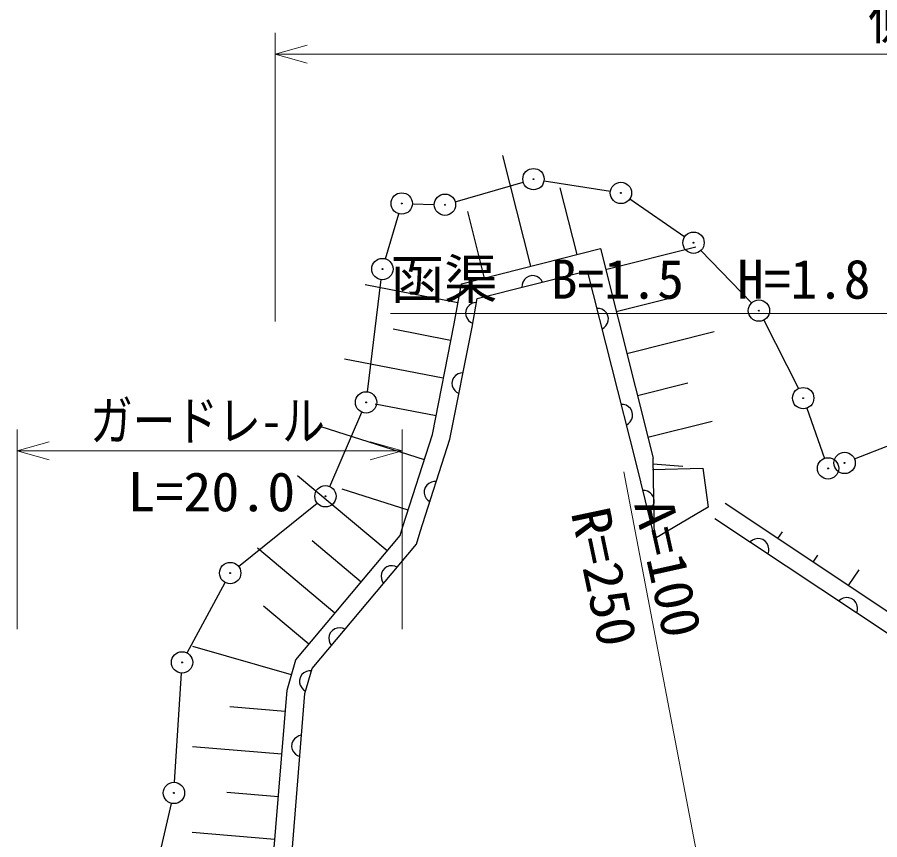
# Model space of a CAD drawing. Units: millimetres, scale not verified. Extents: x 40000 to 680000, y 20000 to 380000.
# Drawn here: x 317509 to 357902, y 280324 to 318847 of the extents above; entities that cross this region are included whole.
import ezdxf
from ezdxf.enums import TextEntityAlignment as Align

# ---------------------------------------------------------------- set-up
doc = ezdxf.new("R2010")
doc.units = ezdxf.units.MM
doc.header["$LTSCALE"] = 1000
for name, color, linetype, lineweight in [('M-BGD', 7, 'Continuous', 25), ('M-BMK-ROW', 30, 'Continuous', 25), ('M-STR-HTXT', 7, 'Continuous', 13)]:
    doc.layers.add(name, color=color, linetype=linetype, lineweight=lineweight)
doc.styles.add('ＭＳ ゴシック', font='')
doc.styles.get('ＭＳ ゴシック').set_extended_font_data('MS Gothic')

msp = doc.modelspace()

# ---------------------------------------------------------------- linework, layer by layer
at = {"layer": 'M-BGD'}
for p, q in [((341566, 307184), (340246, 312376)), ((343734, 307735), (342941, 310855)), ((339398, 306633), (338608, 309744)), ((338314, 306357), (344817, 308010)), ((344817, 308010), (347295, 298190)), ((345065, 307028), (349287, 308093)), ((339053, 305668), (344201, 306977)), ((341340, 306641), (341257, 306559)), ((341446, 306710), (341340, 306641)), ((341601, 306749), (341446, 306710)), ((341727, 306740), (341601, 306749)), ((341839, 306706), (341727, 306740)), ((341961, 306634), (341839, 306706)), ((342043, 306552), (341961, 306634)), ((344201, 306977), (346471, 297982)), ((338144, 305475), (333796, 306315)), ((337973, 304487), (338314, 306357)), ((341152, 306325), (341142, 306199)), ((341185, 306437), (341152, 306325)), ((341257, 306559), (341185, 306437)), ((342112, 306445), (342043, 306552)), ((338786, 305434), (338670, 305354)), ((338895, 305475), (338786, 305434)), ((338809, 304334), (339053, 305668)), ((339021, 305493), (338895, 305475)), ((345561, 305064), (348057, 305694)), ((338532, 305155), (338503, 304998)), ((338503, 304998), (338521, 304873)), ((338593, 305266), (338532, 305155)), ((338670, 305354), (338593, 305266)), ((344773, 305203), (344646, 305213)), ((344884, 305170), (344773, 305203)), ((345006, 305097), (344884, 305170)), ((345088, 305015), (345006, 305097)), ((345156, 304908), (345088, 305015)), ((338521, 304873), (338562, 304763)), ((338562, 304763), (338643, 304647)), ((338643, 304647), (338730, 304570)), ((338730, 304570), (338841, 304509)), ((345152, 304515), (345186, 304627)), ((345196, 304753), (345156, 304908)), ((345186, 304627), (345196, 304753)), ((337803, 303710), (335112, 304230)), ((336950, 299297), (337973, 304487)), ((337775, 299084), (338809, 304334)), ((344891, 304243), (344998, 304311)), ((344998, 304311), (345080, 304394)), ((345080, 304394), (345152, 304515)), ((346056, 303100), (350155, 304134)), ((337462, 301945), (332840, 302838)), ((338153, 302144), (338036, 302065)), ((338263, 302184), (338153, 302144)), ((338389, 302200), (338263, 302184)), ((337895, 301869), (337864, 301712)), ((337958, 301979), (337895, 301869)), ((338036, 302065), (337958, 301979)), ((337864, 301712), (337880, 301586)), ((337880, 301586), (337920, 301477)), ((337920, 301477), (337999, 301359)), ((337999, 301359), (338085, 301281)), ((346552, 301136), (348914, 301732)), ((338085, 301281), (338195, 301219)), ((337121, 300180), (334266, 300731)), ((345907, 300706), (345781, 300715)), ((346019, 300672), (345907, 300706)), ((346140, 300600), (346019, 300672)), ((346223, 300517), (346140, 300600)), ((346291, 300411), (346223, 300517)), ((346287, 300018), (346321, 300129)), ((346330, 300256), (346291, 300411)), ((346321, 300129), (346330, 300256)), ((346026, 299746), (346132, 299814)), ((346132, 299814), (346215, 299896)), ((346215, 299896), (346287, 300018)), ((347047, 299172), (350053, 299930)), ((336574, 298117), (331738, 299659)), ((335569, 294996), (336950, 299297)), ((336382, 294746), (337775, 299084)), ((347356, 294423), (347295, 298190)), ((346471, 297982), (347356, 294423)), ((347255, 297672), (349616, 297730)), ((347275, 297931), (348682, 297823)), ((349616, 297730), (349869, 295906)), ((334834, 293849), (330640, 297371)), ((336691, 296931), (336616, 296829)), ((336778, 297008), (336691, 296931)), ((336904, 297073), (336778, 297008)), ((337017, 297100), (336904, 297073)), ((337144, 297101), (337017, 297100)), ((335821, 295757), (332722, 296745)), ((336616, 296829), (336568, 296676)), ((336568, 296676), (336570, 296550)), ((336570, 296550), (336596, 296436)), ((346919, 296678), (346793, 296687)), ((347030, 296644), (346919, 296678)), ((347151, 296571), (347030, 296644)), ((347234, 296488), (347151, 296571)), ((347302, 296381), (347234, 296488)), ((336596, 296436), (336661, 296310)), ((336661, 296310), (336738, 296223)), ((336738, 296223), (336841, 296149)), ((347296, 295988), (347330, 296100)), ((347340, 296226), (347302, 296381)), ((347330, 296100), (347340, 296226)), ((350655, 296083), (358921, 290581)), ((347034, 295717), (347141, 295785)), ((347141, 295785), (347223, 295867)), ((347223, 295867), (347296, 295988)), ((349869, 295906), (347356, 294423)), ((350184, 295375), (358478, 289855)), ((335445, 294577), (335569, 294996)), ((330554, 288753), (335445, 294577)), ((336210, 294166), (336382, 294746)), ((353135, 294432), (353346, 294750)), ((333611, 292393), (331319, 294318)), ((331321, 288344), (336210, 294166)), ((351941, 294350), (351841, 294272)), ((352046, 294400), (351941, 294350)), ((352185, 294428), (352046, 294400)), ((352301, 294422), (352185, 294428)), ((352423, 294389), (352301, 294422)), ((352557, 294300), (352423, 294389)), ((352634, 294201), (352557, 294300)), ((352684, 294095), (352634, 294201)), ((352712, 293957), (352684, 294095)), ((332388, 290937), (328758, 293986)), ((352674, 293718), (352707, 293840)), ((352707, 293840), (352712, 293957)), ((354788, 293332), (354999, 293649)), ((334615, 292919), (334568, 292801)), ((334717, 293042), (334615, 292919)), ((334825, 293108), (334717, 293042)), ((334936, 293146), (334825, 293108)), ((335076, 293158), (334936, 293146)), ((335192, 293140), (335076, 293158)), ((335309, 293093), (335192, 293140)), ((356441, 292232), (356934, 292972)), ((334568, 292801), (334550, 292686)), ((334550, 292686), (334562, 292545)), ((334562, 292545), (334600, 292435)), ((334600, 292435), (334666, 292327)), ((356193, 291640), (356088, 291590)), ((356332, 291668), (356193, 291640)), ((356448, 291662), (356332, 291668)), ((356570, 291629), (356448, 291662)), ((331165, 289481), (329035, 291270)), ((356088, 291590), (355988, 291512)), ((356704, 291541), (356570, 291629)), ((356781, 291441), (356704, 291541)), ((356831, 291336), (356781, 291441)), ((356859, 291197), (356831, 291336)), ((356821, 290958), (356854, 291080)), ((356854, 291080), (356859, 291197)), ((332273, 290131), (332170, 290008)), ((332381, 290197), (332273, 290131)), ((332491, 290235), (332381, 290197)), ((332632, 290247), (332491, 290235)), ((332747, 290229), (332632, 290247)), ((332865, 290182), (332747, 290229)), ((332124, 289891), (332105, 289776)), ((332105, 289776), (332117, 289635)), ((332117, 289635), (332155, 289524)), ((332170, 290008), (332124, 289891)), ((330349, 288041), (325729, 289369)), ((332155, 289524), (332222, 289417)), ((330145, 287329), (330554, 288753)), ((330843, 288057), (330771, 287953)), ((330928, 288137), (330843, 288057)), ((331052, 288205), (330928, 288137)), ((330985, 287175), (331321, 288344)), ((331165, 288235), (331052, 288205)), ((331291, 288240), (331165, 288235)), ((330771, 287953), (330727, 287799)), ((330727, 287799), (330732, 287673)), ((330732, 287673), (330762, 287560)), ((329333, 277350), (330145, 287329)), ((330762, 287560), (330831, 287436)), ((330831, 287436), (330910, 287351)), ((330910, 287351), (331015, 287279)), ((330186, 277350), (330985, 287175)), ((330063, 286331), (327459, 286543)), ((330703, 285187), (330598, 285136)), ((330826, 285217), (330703, 285187)), ((330373, 284833), (330360, 284673)), ((330423, 284949), (330373, 284833)), ((330490, 285044), (330423, 284949)), ((330598, 285136), (330490, 285044)), ((329901, 284335), (325718, 284675)), ((330360, 284673), (330390, 284551)), ((330390, 284551), (330442, 284446)), ((330442, 284446), (330533, 284338)), ((330533, 284338), (330628, 284270)), ((330628, 284270), (330745, 284221)), ((329739, 282339), (327323, 282536)), ((329576, 280343), (325708, 280658))]:
    msp.add_line(p, q, dxfattribs=at)
at = {"layer": 'M-BMK-ROW'}
for p, q in [((338021, 310204), (341206, 311125)), ((342180, 311186), (345288, 310696)), ((346194, 310335), (348768, 308568)), ((336014, 310109), (337041, 310079)), ((334753, 307533), (335373, 309644)), ((349527, 307925), (351898, 305465)), ((333907, 301305), (334551, 306557)), ((352471, 304659), (354090, 301454)), ((354483, 300536), (355313, 298187)), ((332143, 296869), (333648, 300350)), ((356721, 298157), (358483, 298859)), ((327870, 293128), (331555, 296096)), ((325466, 289072), (327244, 292374)), ((324876, 283015), (325197, 288133)), ((323997, 278833), (324733, 282028))]:
    msp.add_line(p, q, dxfattribs=at)
for centre, radius in [((341686, 311264), 500), ((341686, 311264), 20), ((345782, 310618), 500), ((335514, 310124), 500), ((345782, 310618), 20), ((337541, 310065), 500), ((335514, 310124), 20), ((337541, 310065), 20), ((349180, 308285), 500), ((349180, 308285), 20), ((334612, 307054), 500), ((334612, 307054), 20), ((352245, 305105), 500), ((352245, 305105), 20), ((354316, 301008), 500), ((333847, 300809), 500), ((354316, 301008), 20), ((333847, 300809), 20), ((355480, 297716), 500), ((356256, 297972), 500), ((355480, 297716), 20), ((356256, 297972), 20), ((331944, 296410), 500), ((331944, 296410), 20), ((327481, 292814), 500), ((327481, 292814), 20), ((325229, 288632), 500), ((325229, 288632), 20), ((324845, 282516), 500), ((324845, 282516), 20)]:
    msp.add_circle(centre, radius, dxfattribs=at)
at = {"layer": 'M-STR-HTXT'}
for p, q in [((329587, 304594), (329587, 318122)), ((329587, 317122), (331087, 317542)), ((331087, 316702), (329587, 317122)), ((329587, 317122), (393144, 317122)), ((367014, 304966), (334997, 304966)), ((317509, 290186), (317509, 299537)), ((335542, 299537), (335542, 290186)), ((317509, 298537), (319009, 298957)), ((334042, 298957), (335542, 298537)), ((319009, 298117), (317509, 298537)), ((317509, 298537), (335542, 298537)), ((335542, 298537), (334042, 298117)), ((352956, 260807), (345914, 297549))]:
    msp.add_line(p, q, dxfattribs=at)

# ---------------------------------------------------------------- texts
at = {"layer": 'M-STR-HTXT', "style": 'ＭＳ ゴシック'}
for s, p in [('側溝 L=65.3', (357357, 317271)), ('函渠\u3000B=1.5\u3000H=1.8\u3000L=20.7', (334997, 305115))]:
    msp.add_text(s, height=1833, dxfattribs=at).set_placement(p, align=Align.BOTTOM_LEFT)
for s, width, p in [('ガードレ-ル', 0.8, (320917, 298485)), ('L=20.0', 1.05, (322673, 295159))]:
    msp.add_text(s, height=1833, dxfattribs=dict(at, width=width)).set_placement(p, align=Align.BOTTOM_LEFT)
at = {"layer": 'M-STR-HTXT', "style": 'ＭＳ ゴシック', "width": 1.05}
for s, rotation, p in [('R=250', 281.9, (342895, 295538)), ('A=100', 282.5, (345854, 295928))]:
    msp.add_text(s, height=1833, rotation=rotation, dxfattribs=at).set_placement(p, align=Align.BOTTOM_LEFT)

doc.saveas('drawing.dxf')
